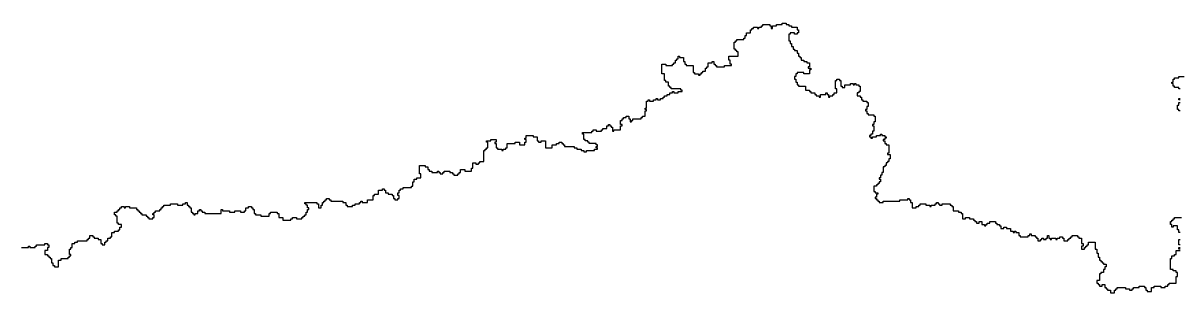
# Model space of a CAD drawing. Header units: inches. Extents: x -98695 to 376223, y 1122520 to 1501782.
# Drawn here: x 321598 to 347661, y 1253835 to 1259911 of the extents above; entities that cross this region are included whole.
import ezdxf

# ---------------------------------------------------------------- set-up
doc = ezdxf.new("R2010")
doc.units = ezdxf.units.IN
doc.header["$MEASUREMENT"] = 0
doc.layers.add('subs1', color=7, linetype='Continuous', true_color=0xc8dcf7)

msp = doc.modelspace()

# ---------------------------------------------------------------- linework, layer by layer
at = {"layer": 'subs1'}
for points in [[(321562, 1254853, 0), (321717, 1254853, 0), (321717, 1254883, 0), (321748, 1254883, 0), (321748, 1254853, 0), (321871, 1254853, 0), (321871, 1254883, 0), (321902, 1254883, 0), (321902, 1254914, 0), (322087, 1254914, 0), (322087, 1254945, 0), (322149, 1254945, 0), (322149, 1254914, 0), (322179, 1254914, 0), (322179, 1254853, 0), (322149, 1254853, 0), (322149, 1254791, 0), (322087, 1254791, 0), (322087, 1254698, 0), (322149, 1254698, 0), (322149, 1254668, 0), (322179, 1254668, 0), (322179, 1254637, 0), (322210, 1254637, 0), (322210, 1254606, 0), (322241, 1254606, 0), (322241, 1254513, 0), (322272, 1254513, 0), (322272, 1254452, 0), (322303, 1254452, 0), (322303, 1254421, 0), (322395, 1254421, 0), (322395, 1254575, 0), (322457, 1254575, 0), (322457, 1254606, 0), (322611, 1254606, 0), (322611, 1254637, 0), (322642, 1254637, 0), (322642, 1254668, 0), (322673, 1254668, 0), (322673, 1254698, 0), (322642, 1254698, 0), (322642, 1254822, 0), (322673, 1254822, 0), (322673, 1254853, 0), (322704, 1254853, 0), (322704, 1254945, 0), (322766, 1254945, 0), (322766, 1254976, 0), (322827, 1254976, 0), (322827, 1255007, 0), (323043, 1255007, 0), (323043, 1255038, 0), (323074, 1255038, 0), (323074, 1255069, 0), (323105, 1255069, 0), (323105, 1255130, 0), (323167, 1255130, 0), (323167, 1255099, 0), (323197, 1255099, 0), (323197, 1255069, 0), (323290, 1255069, 0), (323290, 1255038, 0), (323352, 1255038, 0), (323352, 1254945, 0), (323382, 1254945, 0), (323382, 1254914, 0), (323444, 1254914, 0), (323444, 1254976, 0), (323475, 1254976, 0), (323475, 1255007, 0), (323506, 1255007, 0), (323506, 1255069, 0), (323568, 1255069, 0), (323568, 1255099, 0), (323598, 1255099, 0), (323598, 1255192, 0), (323660, 1255192, 0), (323660, 1255223, 0), (323753, 1255223, 0), (323753, 1255254, 0), (323783, 1255254, 0), (323783, 1255315, 0), (323814, 1255315, 0), (323814, 1255377, 0), (323753, 1255377, 0), (323753, 1255408, 0), (323722, 1255408, 0), (323722, 1255562, 0), (323691, 1255562, 0), (323691, 1255593, 0), (323660, 1255593, 0), (323660, 1255655, 0), (323722, 1255655, 0), (323722, 1255685, 0), (323753, 1255685, 0), (323753, 1255716, 0), (323783, 1255716, 0), (323783, 1255747, 0), (323814, 1255747, 0), (323814, 1255778, 0), (323876, 1255778, 0), (323876, 1255747, 0), (323907, 1255747, 0), (323907, 1255778, 0), (323999, 1255778, 0), (323999, 1255747, 0), (324154, 1255747, 0), (324154, 1255716, 0), (324184, 1255716, 0), (324184, 1255685, 0), (324215, 1255685, 0), (324215, 1255655, 0), (324246, 1255655, 0), (324246, 1255624, 0), (324277, 1255624, 0), (324277, 1255593, 0), (324370, 1255593, 0), (324370, 1255562, 0), (324400, 1255562, 0), (324400, 1255531, 0), (324431, 1255531, 0), (324431, 1255500, 0), (324524, 1255500, 0), (324524, 1255531, 0), (324555, 1255531, 0), (324555, 1255593, 0), (324524, 1255593, 0), (324524, 1255624, 0), (324555, 1255624, 0), (324555, 1255655, 0), (324585, 1255655, 0), (324585, 1255685, 0), (324678, 1255685, 0), (324678, 1255716, 0), (324709, 1255716, 0), (324709, 1255747, 0), (324740, 1255747, 0), (324740, 1255778, 0), (324771, 1255778, 0), (324771, 1255809, 0), (324925, 1255809, 0), (324925, 1255840, 0), (325079, 1255840, 0), (325079, 1255809, 0), (325202, 1255809, 0), (325202, 1255840, 0), (325264, 1255840, 0), (325264, 1255871, 0), (325295, 1255871, 0), (325295, 1255809, 0), (325326, 1255809, 0), (325326, 1255778, 0), (325357, 1255778, 0), (325357, 1255747, 0), (325387, 1255747, 0), (325387, 1255655, 0), (325418, 1255655, 0), (325418, 1255624, 0), (325449, 1255624, 0), (325449, 1255593, 0), (325480, 1255593, 0), (325480, 1255624, 0), (325542, 1255624, 0), (325542, 1255685, 0), (325573, 1255685, 0), (325573, 1255716, 0), (325603, 1255716, 0), (325603, 1255685, 0), (325634, 1255685, 0), (325634, 1255655, 0), (325696, 1255655, 0), (325696, 1255624, 0), (326066, 1255624, 0), (326066, 1255716, 0), (326097, 1255716, 0), (326097, 1255685, 0), (326251, 1255685, 0), (326251, 1255655, 0), (326375, 1255655, 0), (326375, 1255685, 0), (326498, 1255685, 0), (326498, 1255655, 0), (326591, 1255655, 0), (326591, 1255685, 0), (326621, 1255685, 0), (326621, 1255747, 0), (326683, 1255747, 0), (326683, 1255778, 0), (326745, 1255778, 0), (326745, 1255747, 0), (326776, 1255747, 0), (326776, 1255716, 0), (326806, 1255716, 0), (326806, 1255624, 0), (326837, 1255624, 0), (326837, 1255593, 0), (326961, 1255593, 0), (326961, 1255562, 0), (327146, 1255562, 0), (327146, 1255624, 0), (327177, 1255624, 0), (327177, 1255655, 0), (327331, 1255655, 0), (327331, 1255624, 0), (327362, 1255624, 0), (327362, 1255531, 0), (327454, 1255531, 0), (327454, 1255470, 0), (327639, 1255470, 0), (327639, 1255500, 0), (327670, 1255500, 0), (327670, 1255531, 0), (327763, 1255531, 0), (327763, 1255500, 0), (327886, 1255500, 0), (327886, 1255531, 0), (327917, 1255531, 0), (327917, 1255562, 0), (327948, 1255562, 0), (327948, 1255593, 0), (327979, 1255593, 0), (327979, 1255655, 0), (328009, 1255655, 0), (328009, 1255716, 0), (328040, 1255716, 0), (328040, 1255747, 0), (328009, 1255747, 0), (328009, 1255809, 0), (327979, 1255809, 0), (327979, 1255840, 0), (327948, 1255840, 0), (327948, 1255871, 0), (328225, 1255871, 0), (328225, 1255840, 0), (328256, 1255840, 0), (328256, 1255747, 0), (328318, 1255747, 0), (328318, 1255809, 0), (328349, 1255809, 0), (328349, 1255871, 0), (328380, 1255871, 0), (328380, 1255901, 0), (328410, 1255901, 0), (328410, 1255932, 0), (328441, 1255932, 0), (328441, 1255963, 0), (328503, 1255963, 0), (328503, 1255932, 0), (328534, 1255932, 0), (328534, 1255901, 0), (328811, 1255901, 0), (328811, 1255871, 0), (328873, 1255871, 0), (328873, 1255809, 0), (328904, 1255809, 0), (328904, 1255778, 0), (329027, 1255778, 0), (329027, 1255809, 0), (329089, 1255809, 0), (329089, 1255840, 0), (329182, 1255840, 0), (329182, 1255871, 0), (329212, 1255871, 0), (329212, 1255901, 0), (329243, 1255901, 0), (329243, 1255871, 0), (329367, 1255871, 0), (329367, 1255932, 0), (329490, 1255932, 0), (329490, 1256025, 0), (329521, 1256025, 0), (329521, 1256056, 0), (329614, 1256056, 0), (329614, 1256148, 0), (329706, 1256148, 0), (329706, 1256179, 0), (329737, 1256179, 0), (329737, 1256148, 0), (329768, 1256148, 0), (329768, 1256086, 0), (329829, 1256086, 0), (329829, 1256056, 0), (329922, 1256056, 0), (329922, 1256025, 0), (329953, 1256025, 0), (329953, 1255963, 0), (329984, 1255963, 0), (329984, 1255932, 0), (330045, 1255932, 0), (330045, 1255963, 0), (330076, 1255963, 0), (330076, 1256025, 0), (330045, 1256025, 0), (330045, 1256086, 0), (330076, 1256086, 0), (330076, 1256148, 0), (330107, 1256148, 0), (330107, 1256179, 0), (330169, 1256179, 0), (330169, 1256210, 0), (330354, 1256210, 0), (330354, 1256241, 0), (330385, 1256241, 0), (330385, 1256333, 0), (330416, 1256333, 0), (330416, 1256395, 0), (330477, 1256395, 0), (330477, 1256426, 0), (330570, 1256426, 0), (330570, 1256518, 0), (330539, 1256518, 0), (330539, 1256703, 0), (330662, 1256703, 0), (330662, 1256673, 0), (330724, 1256673, 0), (330724, 1256611, 0), (330755, 1256611, 0), (330755, 1256580, 0), (330817, 1256580, 0), (330817, 1256549, 0), (330940, 1256549, 0), (330940, 1256580, 0), (330971, 1256580, 0), (330971, 1256549, 0), (331002, 1256549, 0), (331002, 1256518, 0), (331063, 1256518, 0), (331063, 1256549, 0), (331094, 1256549, 0), (331094, 1256580, 0), (331218, 1256580, 0), (331218, 1256549, 0), (331279, 1256549, 0), (331279, 1256518, 0), (331310, 1256518, 0), (331310, 1256487, 0), (331403, 1256487, 0), (331403, 1256518, 0), (331433, 1256518, 0), (331433, 1256549, 0), (331464, 1256549, 0), (331464, 1256611, 0), (331557, 1256611, 0), (331557, 1256580, 0), (331711, 1256580, 0), (331711, 1256642, 0), (331742, 1256642, 0), (331742, 1256765, 0), (331804, 1256765, 0), (331804, 1256734, 0), (331865, 1256734, 0), (331865, 1256765, 0), (331896, 1256765, 0), (331896, 1256796, 0), (331989, 1256796, 0), (331989, 1257043, 0), (332020, 1257043, 0), (332020, 1257074, 0), (332050, 1257074, 0), (332050, 1257104, 0), (332081, 1257104, 0), (332081, 1257228, 0), (332050, 1257228, 0), (332050, 1257259, 0), (332143, 1257259, 0), (332143, 1257289, 0), (332266, 1257289, 0), (332266, 1257228, 0), (332235, 1257228, 0), (332235, 1257197, 0), (332266, 1257197, 0), (332266, 1257104, 0), (332297, 1257104, 0), (332297, 1257074, 0), (332390, 1257074, 0), (332390, 1257043, 0), (332421, 1257043, 0), (332421, 1257074, 0), (332482, 1257074, 0), (332482, 1257104, 0), (332513, 1257104, 0), (332513, 1257197, 0), (332698, 1257197, 0), (332698, 1257228, 0), (332791, 1257228, 0), (332791, 1257166, 0), (332914, 1257166, 0), (332914, 1257228, 0), (332945, 1257228, 0), (332945, 1257289, 0), (332914, 1257289, 0), (332914, 1257320, 0), (332945, 1257320, 0), (332945, 1257382, 0), (333099, 1257382, 0), (333099, 1257351, 0), (333192, 1257351, 0), (333192, 1257259, 0), (333223, 1257259, 0), (333223, 1257228, 0), (333284, 1257228, 0), (333284, 1257259, 0), (333377, 1257259, 0), (333377, 1257104, 0), (333531, 1257104, 0), (333531, 1257166, 0), (333624, 1257166, 0), (333624, 1257197, 0), (333685, 1257197, 0), (333685, 1257228, 0), (333747, 1257228, 0), (333747, 1257197, 0), (333778, 1257197, 0), (333778, 1257166, 0), (333809, 1257166, 0), (333809, 1257135, 0), (334025, 1257135, 0), (334025, 1257104, 0), (334086, 1257104, 0), (334086, 1257074, 0), (334179, 1257074, 0), (334179, 1257043, 0), (334241, 1257043, 0), (334241, 1257012, 0), (334302, 1257012, 0), (334302, 1257043, 0), (334487, 1257043, 0), (334487, 1257074, 0), (334549, 1257074, 0), (334549, 1257104, 0), (334518, 1257104, 0), (334518, 1257135, 0), (334549, 1257135, 0), (334549, 1257166, 0), (334518, 1257166, 0), (334518, 1257197, 0), (334364, 1257197, 0), (334364, 1257228, 0), (334333, 1257228, 0), (334333, 1257259, 0), (334271, 1257259, 0), (334271, 1257289, 0), (334241, 1257289, 0), (334241, 1257413, 0), (334210, 1257413, 0), (334210, 1257444, 0), (334426, 1257444, 0), (334426, 1257475, 0), (334456, 1257475, 0), (334456, 1257505, 0), (334518, 1257505, 0), (334518, 1257475, 0), (334642, 1257475, 0), (334642, 1257505, 0), (334672, 1257505, 0), (334672, 1257536, 0), (334765, 1257536, 0), (334765, 1257598, 0), (334796, 1257598, 0), (334796, 1257629, 0), (334827, 1257629, 0), (334827, 1257598, 0), (334857, 1257598, 0), (334857, 1257567, 0), (334888, 1257567, 0), (334888, 1257475, 0), (334919, 1257475, 0), (334919, 1257505, 0), (335073, 1257505, 0), (335073, 1257598, 0), (335104, 1257598, 0), (335104, 1257629, 0), (335073, 1257629, 0), (335073, 1257721, 0), (335104, 1257721, 0), (335104, 1257752, 0), (335135, 1257752, 0), (335135, 1257783, 0), (335197, 1257783, 0), (335197, 1257814, 0), (335258, 1257814, 0), (335258, 1257752, 0), (335289, 1257752, 0), (335289, 1257690, 0), (335320, 1257690, 0), (335320, 1257721, 0), (335351, 1257721, 0), (335351, 1257752, 0), (335536, 1257752, 0), (335536, 1257783, 0), (335567, 1257783, 0), (335567, 1257814, 0), (335629, 1257814, 0), (335629, 1257937, 0), (335659, 1257937, 0), (335659, 1257968, 0), (335629, 1257968, 0), (335629, 1257999, 0), (335659, 1257999, 0), (335659, 1258153, 0), (335690, 1258153, 0), (335690, 1258184, 0), (335721, 1258184, 0), (335721, 1258153, 0), (335814, 1258153, 0), (335814, 1258184, 0), (335875, 1258184, 0), (335875, 1258215, 0), (335906, 1258215, 0), (335906, 1258184, 0), (335968, 1258184, 0), (335968, 1258215, 0), (336030, 1258215, 0), (336030, 1258246, 0), (336060, 1258246, 0), (336060, 1258277, 0), (336122, 1258277, 0), (336122, 1258307, 0), (336184, 1258307, 0), (336184, 1258338, 0), (336246, 1258338, 0), (336246, 1258369, 0), (336276, 1258369, 0), (336276, 1258338, 0), (336369, 1258338, 0), (336369, 1258369, 0), (336462, 1258369, 0), (336462, 1258400, 0), (336431, 1258400, 0), (336431, 1258431, 0), (336215, 1258431, 0), (336215, 1258462, 0), (336184, 1258462, 0), (336184, 1258493, 0), (336153, 1258493, 0), (336153, 1258585, 0), (336091, 1258585, 0), (336091, 1258616, 0), (336060, 1258616, 0), (336060, 1258770, 0), (335999, 1258770, 0), (335999, 1258986, 0), (336091, 1258986, 0), (336091, 1258955, 0), (336246, 1258955, 0), (336246, 1258986, 0), (336276, 1258986, 0), (336276, 1259017, 0), (336307, 1259017, 0), (336307, 1259079, 0), (336338, 1259079, 0), (336338, 1259109, 0), (336369, 1259109, 0), (336369, 1259171, 0), (336400, 1259171, 0), (336400, 1259140, 0), (336492, 1259140, 0), (336492, 1259048, 0), (336523, 1259048, 0), (336523, 1258986, 0), (336554, 1258986, 0), (336554, 1258955, 0), (336708, 1258955, 0), (336708, 1258801, 0), (336739, 1258801, 0), (336739, 1258770, 0), (336832, 1258770, 0), (336832, 1258739, 0), (336863, 1258739, 0), (336863, 1258770, 0), (336893, 1258770, 0), (336893, 1258801, 0), (336924, 1258801, 0), (336924, 1258832, 0), (336986, 1258832, 0), (336986, 1258894, 0), (337017, 1258894, 0), (337017, 1258924, 0), (337048, 1258924, 0), (337048, 1259017, 0), (337140, 1259017, 0), (337140, 1259048, 0), (337171, 1259048, 0), (337171, 1258986, 0), (337202, 1258986, 0), (337202, 1258955, 0), (337233, 1258955, 0), (337233, 1258924, 0), (337418, 1258924, 0), (337418, 1258955, 0), (337572, 1258955, 0), (337572, 1258986, 0), (337541, 1258986, 0), (337541, 1259079, 0), (337510, 1259079, 0), (337510, 1259171, 0), (337726, 1259171, 0), (337726, 1259264, 0), (337695, 1259264, 0), (337695, 1259295, 0), (337665, 1259295, 0), (337665, 1259325, 0), (337634, 1259325, 0), (337634, 1259480, 0), (337665, 1259480, 0), (337665, 1259510, 0), (337695, 1259510, 0), (337695, 1259541, 0), (337850, 1259541, 0), (337850, 1259572, 0), (337880, 1259572, 0), (337880, 1259634, 0), (337911, 1259634, 0), (337911, 1259696, 0), (338004, 1259696, 0), (338004, 1259757, 0), (338035, 1259757, 0), (338035, 1259788, 0), (338066, 1259788, 0), (338066, 1259819, 0), (338158, 1259819, 0), (338158, 1259788, 0), (338189, 1259788, 0), (338189, 1259819, 0), (338251, 1259819, 0), (338251, 1259850, 0), (338281, 1259850, 0), (338281, 1259881, 0), (338436, 1259881, 0), (338436, 1259850, 0), (338467, 1259850, 0), (338467, 1259788, 0), (338497, 1259788, 0), (338497, 1259850, 0), (338590, 1259850, 0), (338590, 1259881, 0), (338713, 1259881, 0), (338713, 1259911, 0), (338806, 1259911, 0), (338806, 1259881, 0), (338868, 1259881, 0), (338868, 1259850, 0), (338929, 1259850, 0), (338929, 1259819, 0), (339053, 1259819, 0), (339053, 1259757, 0), (339083, 1259757, 0), (339083, 1259696, 0), (339053, 1259696, 0), (339053, 1259665, 0), (338991, 1259665, 0), (338991, 1259696, 0), (338898, 1259696, 0), (338898, 1259665, 0), (338868, 1259665, 0), (338868, 1259510, 0), (338898, 1259510, 0), (338898, 1259449, 0), (338929, 1259449, 0), (338929, 1259387, 0), (338960, 1259387, 0), (338960, 1259325, 0), (338991, 1259325, 0), (338991, 1259295, 0), (339053, 1259295, 0), (339053, 1259233, 0), (339083, 1259233, 0), (339083, 1259171, 0), (339114, 1259171, 0), (339114, 1259140, 0), (339145, 1259140, 0), (339145, 1259079, 0), (339207, 1259079, 0), (339207, 1259048, 0), (339269, 1259048, 0), (339269, 1259017, 0), (339330, 1259017, 0), (339330, 1258924, 0), (339299, 1258924, 0), (339299, 1258894, 0), (339361, 1258894, 0), (339361, 1258863, 0), (339330, 1258863, 0), (339330, 1258770, 0), (339207, 1258770, 0), (339207, 1258801, 0), (339053, 1258801, 0), (339053, 1258770, 0), (339022, 1258770, 0), (339022, 1258708, 0), (338991, 1258708, 0), (338991, 1258647, 0), (339022, 1258647, 0), (339022, 1258585, 0), (339053, 1258585, 0), (339053, 1258523, 0), (339083, 1258523, 0), (339083, 1258493, 0), (339238, 1258493, 0), (339238, 1258400, 0), (339330, 1258400, 0), (339330, 1258369, 0), (339361, 1258369, 0), (339361, 1258338, 0), (339454, 1258338, 0), (339454, 1258307, 0), (339484, 1258307, 0), (339484, 1258277, 0), (339546, 1258277, 0), (339546, 1258246, 0), (339577, 1258246, 0), (339577, 1258307, 0), (339700, 1258307, 0), (339700, 1258338, 0), (339731, 1258338, 0), (339731, 1258307, 0), (339762, 1258307, 0), (339762, 1258246, 0), (339793, 1258246, 0), (339793, 1258277, 0), (339855, 1258277, 0), (339855, 1258307, 0), (339886, 1258307, 0), (339886, 1258338, 0), (339947, 1258338, 0), (339947, 1258431, 0), (339916, 1258431, 0), (339916, 1258616, 0), (339947, 1258616, 0), (339947, 1258647, 0), (340009, 1258647, 0), (340009, 1258616, 0), (340040, 1258616, 0), (340040, 1258493, 0), (340071, 1258493, 0), (340071, 1258462, 0), (340132, 1258462, 0), (340132, 1258523, 0), (340256, 1258523, 0), (340256, 1258554, 0), (340317, 1258554, 0), (340317, 1258523, 0), (340348, 1258523, 0), (340348, 1258554, 0), (340379, 1258554, 0), (340379, 1258523, 0), (340441, 1258523, 0), (340441, 1258493, 0), (340472, 1258493, 0), (340472, 1258369, 0), (340441, 1258369, 0), (340441, 1258338, 0), (340410, 1258338, 0), (340410, 1258277, 0), (340472, 1258277, 0), (340472, 1258246, 0), (340502, 1258246, 0), (340502, 1258184, 0), (340533, 1258184, 0), (340533, 1258153, 0), (340626, 1258153, 0), (340626, 1258122, 0), (340657, 1258122, 0), (340657, 1258030, 0), (340626, 1258030, 0), (340626, 1257968, 0), (340595, 1257968, 0), (340595, 1257937, 0), (340626, 1257937, 0), (340626, 1257876, 0), (340657, 1257876, 0), (340657, 1257845, 0), (340780, 1257845, 0), (340780, 1257814, 0), (340811, 1257814, 0), (340811, 1257690, 0), (340780, 1257690, 0), (340780, 1257629, 0), (340749, 1257629, 0), (340749, 1257598, 0), (340780, 1257598, 0), (340780, 1257475, 0), (340749, 1257475, 0), (340749, 1257413, 0), (340718, 1257413, 0), (340718, 1257382, 0), (340688, 1257382, 0), (340688, 1257351, 0), (340718, 1257351, 0), (340718, 1257320, 0), (340749, 1257320, 0), (340749, 1257351, 0), (340842, 1257351, 0), (340842, 1257382, 0), (340934, 1257382, 0), (340934, 1257413, 0), (340965, 1257413, 0), (340965, 1257382, 0), (341027, 1257382, 0), (341027, 1257351, 0), (341058, 1257351, 0), (341058, 1257320, 0), (341027, 1257320, 0), (341027, 1257289, 0), (340996, 1257289, 0), (340996, 1257259, 0), (341027, 1257259, 0), (341027, 1257197, 0), (341058, 1257197, 0), (341058, 1257166, 0), (341119, 1257166, 0), (341119, 1256981, 0), (341089, 1256981, 0), (341089, 1256950, 0), (341150, 1256950, 0), (341150, 1256858, 0), (341119, 1256858, 0), (341119, 1256796, 0), (341089, 1256796, 0), (341089, 1256765, 0), (341058, 1256765, 0), (341058, 1256703, 0), (341027, 1256703, 0), (341027, 1256673, 0), (340996, 1256673, 0), (340996, 1256549, 0), (340965, 1256549, 0), (340965, 1256487, 0), (340934, 1256487, 0), (340934, 1256426, 0), (340903, 1256426, 0), (340903, 1256395, 0), (340934, 1256395, 0), (340934, 1256333, 0), (340903, 1256333, 0), (340903, 1256302, 0), (340873, 1256302, 0), (340873, 1256272, 0), (340842, 1256272, 0), (340842, 1256241, 0), (340780, 1256241, 0), (340780, 1256117, 0), (340811, 1256117, 0), (340811, 1256086, 0), (340873, 1256086, 0), (340873, 1256056, 0), (340842, 1256056, 0), (340842, 1255994, 0), (340811, 1255994, 0), (340811, 1255963, 0), (340842, 1255963, 0), (340842, 1255932, 0), (340873, 1255932, 0), (340873, 1255901, 0), (340903, 1255901, 0), (340903, 1255871, 0), (340996, 1255871, 0), (340996, 1255901, 0), (341366, 1255901, 0), (341366, 1255932, 0), (341551, 1255932, 0), (341551, 1255963, 0), (341582, 1255963, 0), (341582, 1255932, 0), (341613, 1255932, 0), (341613, 1255871, 0), (341644, 1255871, 0), (341644, 1255747, 0), (341736, 1255747, 0), (341736, 1255778, 0), (341798, 1255778, 0), (341798, 1255809, 0), (341829, 1255809, 0), (341829, 1255840, 0), (341952, 1255840, 0), (341952, 1255809, 0), (342045, 1255809, 0), (342045, 1255778, 0), (342076, 1255778, 0), (342076, 1255809, 0), (342168, 1255809, 0), (342168, 1255840, 0), (342199, 1255840, 0), (342199, 1255871, 0), (342230, 1255871, 0), (342230, 1255840, 0), (342261, 1255840, 0), (342261, 1255809, 0), (342322, 1255809, 0), (342322, 1255840, 0), (342507, 1255840, 0), (342507, 1255809, 0), (342538, 1255809, 0), (342538, 1255778, 0), (342569, 1255778, 0), (342569, 1255685, 0), (342693, 1255685, 0), (342693, 1255655, 0), (342754, 1255655, 0), (342754, 1255624, 0), (342785, 1255624, 0), (342785, 1255500, 0), (342847, 1255500, 0), (342847, 1255531, 0), (342939, 1255531, 0), (342939, 1255500, 0), (343032, 1255500, 0), (343032, 1255470, 0), (343063, 1255470, 0), (343063, 1255439, 0), (343094, 1255439, 0), (343094, 1255408, 0), (343155, 1255408, 0), (343155, 1255439, 0), (343217, 1255439, 0), (343217, 1255377, 0), (343279, 1255377, 0), (343279, 1255346, 0), (343310, 1255346, 0), (343310, 1255377, 0), (343340, 1255377, 0), (343340, 1255408, 0), (343402, 1255408, 0), (343402, 1255439, 0), (343525, 1255439, 0), (343525, 1255408, 0), (343556, 1255408, 0), (343556, 1255377, 0), (343618, 1255377, 0), (343618, 1255346, 0), (343649, 1255346, 0), (343649, 1255284, 0), (343711, 1255284, 0), (343711, 1255315, 0), (343772, 1255315, 0), (343772, 1255284, 0), (343865, 1255284, 0), (343865, 1255223, 0), (343926, 1255223, 0), (343926, 1255192, 0), (343957, 1255192, 0), (343957, 1255223, 0), (343988, 1255223, 0), (343988, 1255192, 0), (344050, 1255192, 0), (344050, 1255130, 0), (344081, 1255130, 0), (344081, 1255099, 0), (344266, 1255099, 0), (344266, 1255130, 0), (344297, 1255130, 0), (344297, 1255161, 0), (344327, 1255161, 0), (344327, 1255130, 0), (344420, 1255130, 0), (344420, 1255099, 0), (344451, 1255099, 0), (344451, 1255069, 0), (344482, 1255069, 0), (344482, 1255007, 0), (344543, 1255007, 0), (344543, 1255038, 0), (344574, 1255038, 0), (344574, 1255069, 0), (344605, 1255069, 0), (344605, 1255038, 0), (344667, 1255038, 0), (344667, 1255069, 0), (344698, 1255069, 0), (344698, 1255130, 0), (344728, 1255130, 0), (344728, 1255069, 0), (344759, 1255069, 0), (344759, 1255038, 0), (344790, 1255038, 0), (344790, 1255069, 0), (344883, 1255069, 0), (344883, 1255038, 0), (344914, 1255038, 0), (344914, 1255069, 0), (344975, 1255069, 0), (344975, 1255099, 0), (345037, 1255099, 0), (345037, 1255069, 0), (345068, 1255069, 0), (345068, 1255007, 0), (345160, 1255007, 0), (345160, 1255038, 0), (345191, 1255038, 0), (345191, 1255069, 0), (345222, 1255069, 0), (345222, 1255099, 0), (345253, 1255099, 0), (345253, 1255130, 0), (345376, 1255130, 0), (345376, 1255099, 0), (345407, 1255099, 0), (345407, 1255069, 0), (345469, 1255069, 0), (345469, 1254945, 0), (345500, 1254945, 0), (345500, 1254883, 0), (345469, 1254883, 0), (345469, 1254822, 0), (345530, 1254822, 0), (345530, 1254853, 0), (345561, 1254853, 0), (345561, 1254883, 0), (345592, 1254883, 0), (345592, 1254914, 0), (345623, 1254914, 0), (345623, 1254976, 0), (345777, 1254976, 0), (345777, 1254822, 0), (345808, 1254822, 0), (345808, 1254729, 0), (345839, 1254729, 0), (345839, 1254637, 0), (345870, 1254637, 0), (345870, 1254575, 0), (345901, 1254575, 0), (345901, 1254544, 0), (345931, 1254544, 0), (345931, 1254513, 0), (345962, 1254513, 0), (345962, 1254482, 0), (346024, 1254482, 0), (346024, 1254421, 0), (345993, 1254421, 0), (345993, 1254359, 0), (345962, 1254359, 0), (345962, 1254297, 0), (345901, 1254297, 0), (345901, 1254266, 0), (345870, 1254266, 0), (345870, 1254112, 0), (345808, 1254112, 0), (345808, 1254051, 0), (345839, 1254051, 0), (345839, 1254020, 0), (345870, 1254020, 0), (345870, 1253989, 0), (345931, 1253989, 0), (345931, 1254020, 0), (345993, 1254020, 0), (345993, 1253958, 0), (346024, 1253958, 0), (346024, 1253927, 0), (346055, 1253927, 0), (346055, 1253896, 0), (346117, 1253896, 0), (346117, 1253835, 0), (346209, 1253835, 0), (346209, 1253896, 0), (346240, 1253896, 0), (346240, 1253927, 0), (346271, 1253927, 0), (346271, 1253958, 0), (346456, 1253958, 0), (346456, 1253927, 0), (346548, 1253927, 0), (346548, 1253896, 0), (346610, 1253896, 0), (346610, 1253927, 0), (346641, 1253927, 0), (346641, 1253958, 0), (346764, 1253958, 0), (346764, 1253989, 0), (346888, 1253989, 0), (346888, 1253958, 0), (346919, 1253958, 0), (346919, 1253896, 0), (346949, 1253896, 0), (346949, 1253865, 0), (347042, 1253865, 0), (347042, 1253958, 0), (347104, 1253958, 0), (347104, 1253989, 0), (347258, 1253989, 0), (347258, 1253958, 0), (347350, 1253958, 0), (347350, 1253989, 0), (347412, 1253989, 0), (347412, 1254020, 0), (347443, 1254020, 0), (347443, 1254051, 0), (347597, 1254051, 0), (347597, 1254205, 0), (347628, 1254205, 0), (347628, 1254297, 0), (347597, 1254297, 0), (347597, 1254328, 0), (347536, 1254328, 0), (347536, 1254359, 0), (347474, 1254359, 0), (347474, 1254606, 0), (347505, 1254606, 0), (347505, 1254668, 0), (347566, 1254668, 0), (347566, 1254698, 0), (347597, 1254698, 0), (347597, 1254791, 0), (347690, 1254791, 0)], [(347690, 1258431, 0), (347659, 1258431, 0), (347659, 1258462, 0), (347566, 1258462, 0), (347566, 1258493, 0), (347536, 1258493, 0), (347536, 1258554, 0), (347505, 1258554, 0), (347505, 1258585, 0), (347536, 1258585, 0), (347536, 1258647, 0), (347566, 1258647, 0), (347566, 1258678, 0), (347659, 1258678, 0), (347659, 1258708, 0), (347782, 1258708, 0)], [(347690, 1257937, 0), (347659, 1257937, 0), (347659, 1257968, 0), (347628, 1257968, 0), (347628, 1258061, 0), (347659, 1258061, 0), (347659, 1258122, 0), (347690, 1258122, 0)], [(347690, 1258184, 0), (347659, 1258184, 0), (347659, 1258215, 0), (347690, 1258215, 0)], [(347690, 1255192, 0), (347659, 1255192, 0), (347659, 1255254, 0), (347628, 1255254, 0), (347628, 1255346, 0), (347536, 1255346, 0), (347536, 1255315, 0), (347505, 1255315, 0), (347505, 1255377, 0), (347474, 1255377, 0), (347474, 1255439, 0), (347505, 1255439, 0), (347505, 1255470, 0), (347536, 1255470, 0), (347536, 1255500, 0), (347566, 1255500, 0), (347566, 1255531, 0), (347721, 1255531, 0)], [(347690, 1254914, 0), (347659, 1254914, 0), (347659, 1255038, 0), (347690, 1255038, 0)], [(347690, 1254822, 0), (347659, 1254822, 0), (347659, 1254853, 0), (347690, 1254853, 0)]]:
    msp.add_polyline3d(points, dxfattribs=at)

doc.saveas('drawing.dxf')
